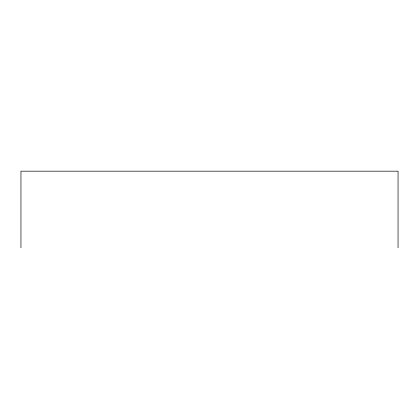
<?xml version="1.0" encoding="UTF-8"?>
<svg xmlns="http://www.w3.org/2000/svg" width="419" height="419" viewBox="0 0 419 419"><rect width="100%" height="100%" fill="white"/><g stroke="black" fill="none" stroke-linecap="round" stroke-linejoin="round"><path stroke-width="0.63" d="M398.05 247.823L398.05 171.177L20.95 171.177L20.95 247.823"/></g></svg>
